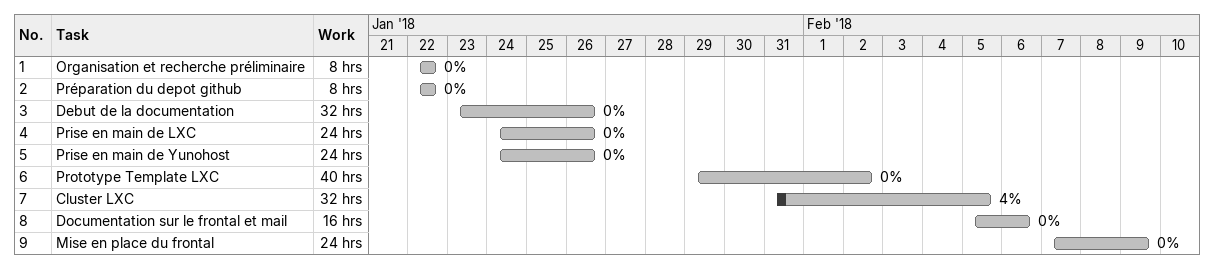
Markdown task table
| ID | Task | Start | Finish | % complete | Work (h) |
|---|---|---|---|---|---|
| 1 | Organisation et recherche préliminaire | 2018-01-22 | 2018-01-22 | 0 | 8 |
| 2 | Préparation du depot github | 2018-01-22 | 2018-01-22 | 0 | 8 |
| 3 | Debut de la documentation | 2018-01-23 | 2018-01-26 | 0 | 32 |
| 4 | Prise en main de LXC | 2018-01-24 | 2018-01-26 | 0 | 24 |
| 5 | Prise en main de Yunohost | 2018-01-24 | 2018-01-26 | 0 | 24 |
| 6 | Prototype Template LXC | 2018-01-29 | 2018-02-02 | 0 | 40 |
| 7 | Cluster LXC | 2018-01-31 | 2018-02-05 | 4 | 32 |
| 8 | Documentation sur le frontal et mail | 2018-02-05 | 2018-02-06 | 0 | 16 |
| 9 | Mise en place du frontal | 2018-02-07 | 2018-02-09 | 0 | 24 |
